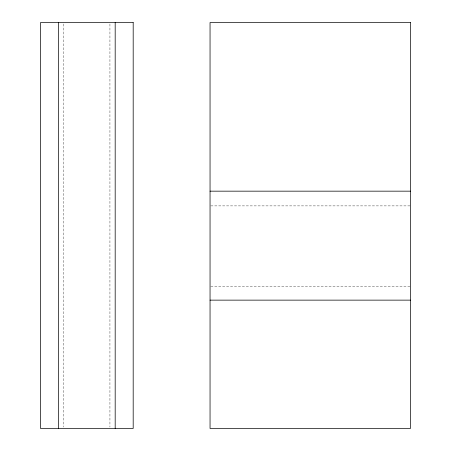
<?xml version="1.0" encoding="UTF-8"?>
<svg xmlns="http://www.w3.org/2000/svg" width="451" height="451" viewBox="0 0 451 451"><rect width="100%" height="100%" fill="white"/><g stroke="black" fill="none" stroke-linecap="round" stroke-linejoin="round"><path stroke-width="0.34" stroke-dasharray="2.25 1.69" d="M210.752 205.887L410.472 205.887M210.752 286.689L410.472 286.689M109.931 23.959L109.931 427.041M63.783 23.959L63.783 427.041"/><path stroke-width="0.68" d="M210.048 191.162L410.472 191.162M210.048 300.135L410.472 300.135M115.185 22.55L115.185 428.45M58.529 22.55L58.529 428.45M133.186 22.55L40.528 22.55L40.528 428.45L133.186 428.45L133.186 22.55M410.472 22.55L210.048 22.55L210.048 428.45L410.472 428.45L410.472 22.55"/></g></svg>
